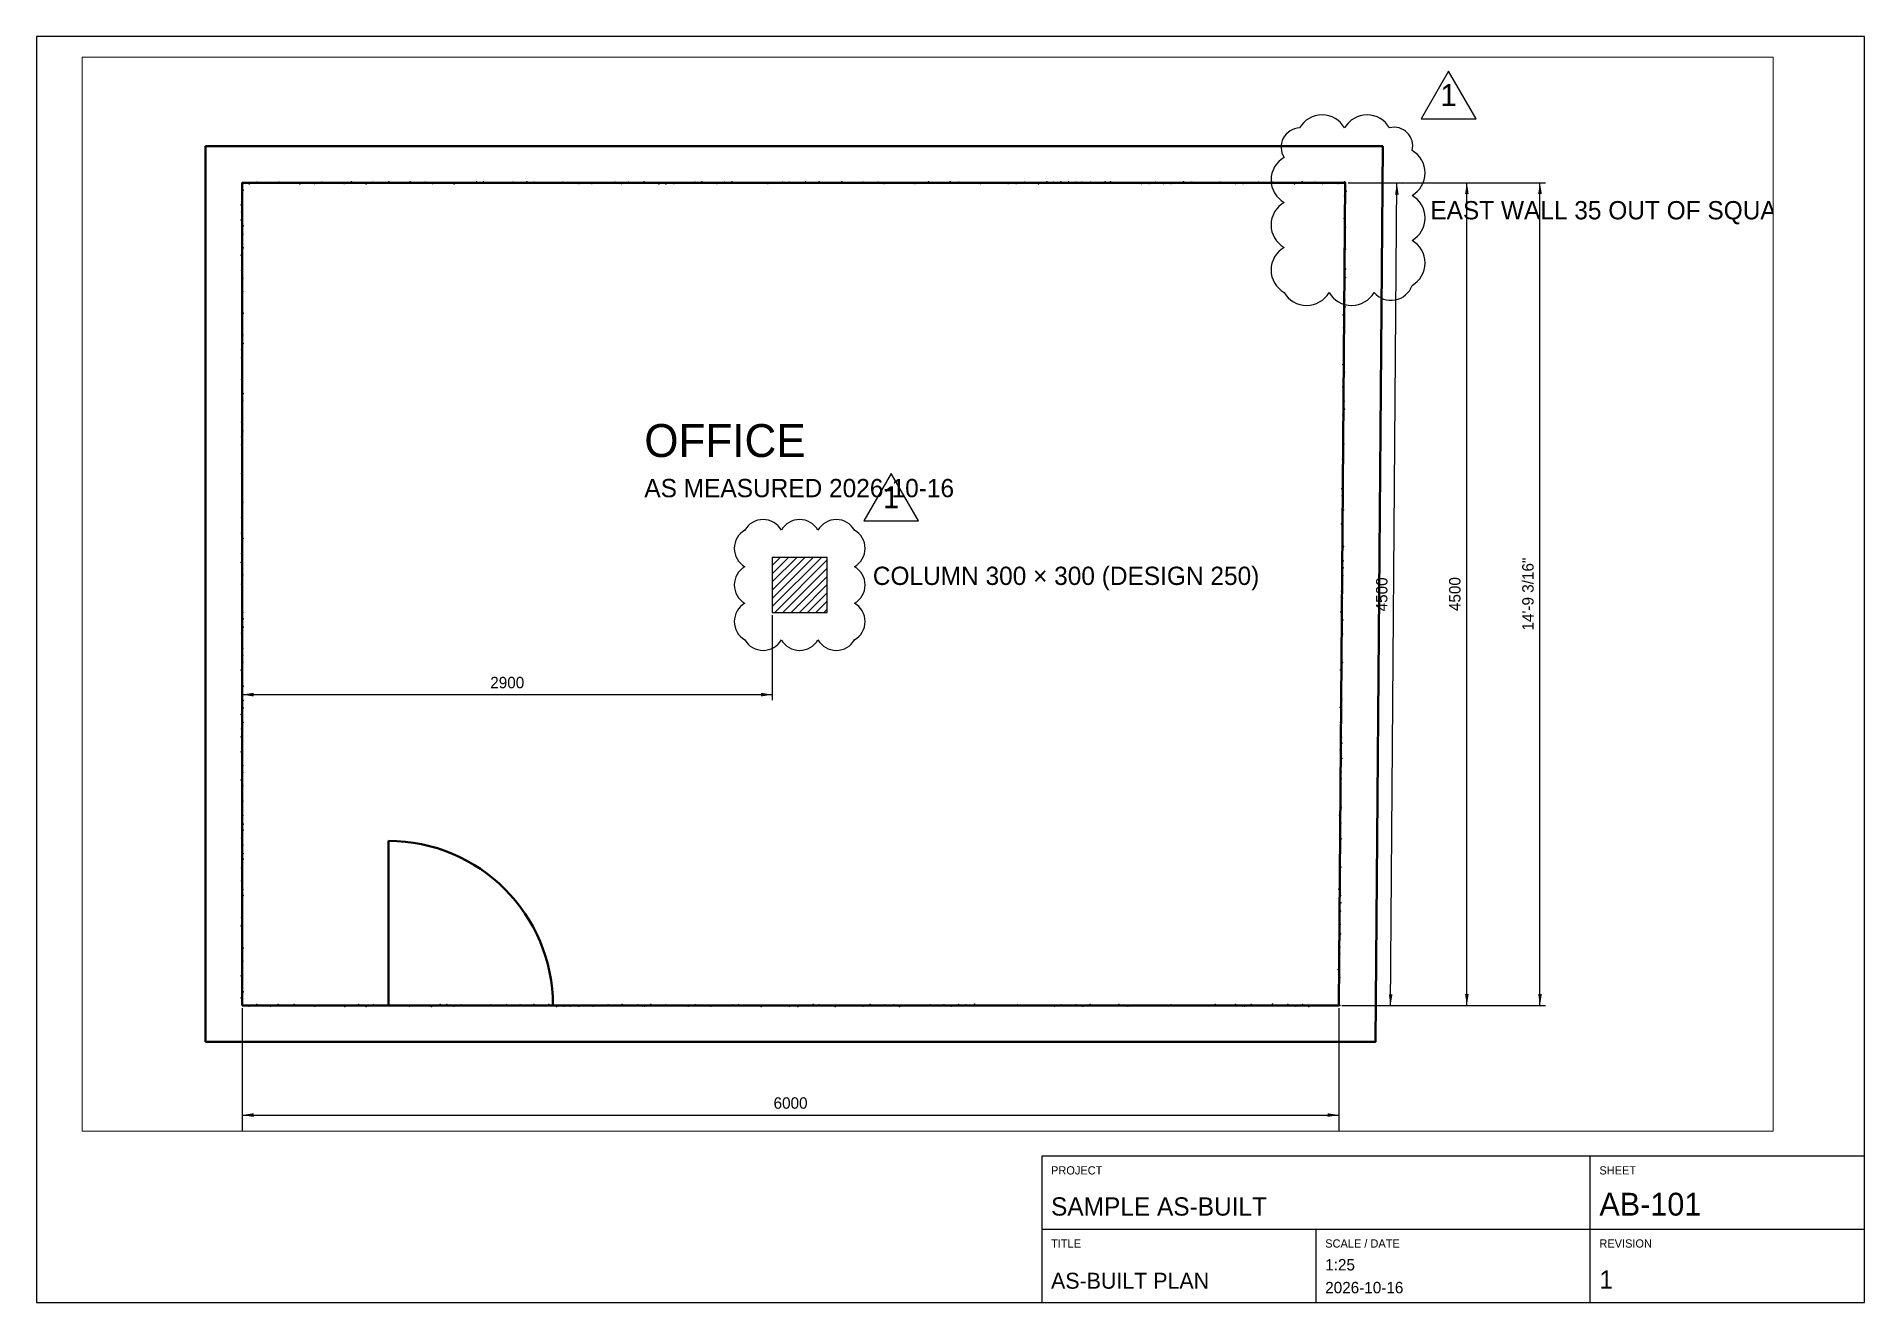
# Paper-space layout 'AB-101 AS-BUILT PLAN' of a CAD drawing. Header units: millimetres. Extents: x 10 to 410, y 10 to 287.
# The model-space entities are those that its viewports show. They can reach past a viewport. Long polylines and large blocks are cut down to what shows.
import ezdxf
from ezdxf.enums import TextEntityAlignment as Align

# ---------------------------------------------------------------- set-up
doc = ezdxf.new("R2010")
doc.units = ezdxf.units.MM
for name, color, linetype in [('AB-COLUMN', 4, 'Continuous'), ('AB-DIMS-FTIN', 30, 'Continuous'), ('AB-DIMS-MM', 1, 'Continuous'), ('AB-TEXT', 3, 'Continuous'), ('G-TTLB', 7, 'Continuous'), ('REV-1', 1, 'Continuous'), ('SCAN-SLICE', 8, 'Continuous')]:
    doc.layers.add(name, color=color, linetype=linetype)
doc.layers.add('AB-WALL', color=7, linetype='Continuous', lineweight=50)
doc.layers.add('Viewports', color=8, linetype='Continuous', plot=False)
doc.dimstyles.get("Standard").update_dxf_attribs({"dimscale": 25, "dimtxt": 2.5, "dimasz": 2.5, "dimexe": 1.25, "dimexo": 0.625, "dimtad": 1, "dimdec": 0, "dimdsep": 46, "dimtxsty": 'Standard', "dimcen": 0.09, "dimadec": 0, "dimazin": 0, "dimtfac": 1, "dimtofl": 0, "dimtmove": 0, "dimatfit": 3, "dimfxl": 1, "dimtolj": 1, "dimtzin": 0, "dimarcsym": 0})

# ---------------------------------------------------------------- blocks, each defined once
blk = doc.blocks.new('TB-A3')
for p, q in [((350, 10), (350, 42)), ((230, 26), (410, 26)), ((290, 10), (290, 26))]:
    blk.add_line(p, q)
for points in [[(10, 10), (410, 10), (410, 287), (10, 287)], [(230, 10), (410, 10), (410, 42), (230, 42)]]:
    blk.add_lwpolyline(points, close=True)
for s, p in [('PROJECT', (232, 38)), ('SHEET', (352, 38)), ('TITLE', (232, 22)), ('SCALE / DATE', (292, 22)), ('REVISION', (352, 22))]:
    blk.add_text(s, height=1.8).set_placement(p)
for tag, p, height in [('PROJECT', (232, 29), 4), ('SHEET', (352, 29), 5), ('TITLE', (232, 13), 3.5), ('SCALE', (292, 17), 2.5), ('REV', (352, 13), 4), ('DATE', (292, 12), 2.5)]:
    blk.add_attdef(tag, p, '', height=height)
blk = doc.blocks.new('*D1')
at = {"color": 0}
for p, q in [((0, -16), (0, -631)), ((6000, -16), (6000, -631)), ((0, -600), (6000, -600))]:
    blk.add_line(p, q, dxfattribs=at)
for points in [[(0, -600), (62, -610), (62, -590)], [(6000, -600), (5938, -590), (5938, -610)]]:
    blk.add_solid(points, dxfattribs=at)
blk.add_text('6000', height=62.5, dxfattribs=at).set_placement((3000, -584), align=Align.BOTTOM_CENTER)
blk = doc.blocks.new('*D2')
at = {"color": 0}
for p, q in [((6051, 4500), (6731, 4500)), ((6700, 0), (6700, 4500)), ((6016, 0), (6731, 0))]:
    blk.add_line(p, q, dxfattribs=at)
for points in [[(6700, 4500), (6690, 4438), (6710, 4438)], [(6700, 0), (6710, 62), (6690, 62)]]:
    blk.add_solid(points, dxfattribs=at)
blk.add_text('4500', height=62.5, rotation=90, dxfattribs=at).set_placement((6684, 2250), align=Align.BOTTOM_CENTER)
blk = doc.blocks.new('*D3')
at = {"color": 0}
for p, q in [((0, 2134), (0, 1669)), ((2900, 2134), (2900, 1669)), ((0, 1700), (2900, 1700))]:
    blk.add_line(p, q, dxfattribs=at)
for points in [[(0, 1700), (62, 1690), (62, 1710)], [(2900, 1700), (2838, 1710), (2838, 1690)]]:
    blk.add_solid(points, dxfattribs=at)
blk.add_text('2900', height=62.5, dxfattribs=at).set_placement((1450, 1716), align=Align.BOTTOM_CENTER)
blk = doc.blocks.new('*D4')
at = {"color": 0}
for p, q in [((0, -16), (0, -1031)), ((6000, -16), (6000, -1031)), ((0, -1000), (6000, -1000))]:
    blk.add_line(p, q, dxfattribs=at)
for points in [[(0, -1000), (62, -1010), (62, -990)], [(6000, -1000), (5938, -990), (5938, -1010)]]:
    blk.add_solid(points, dxfattribs=at)
blk.add_text('19\'-8 1/4"', height=62.5, dxfattribs=at).set_placement((3000, -984), align=Align.BOTTOM_CENTER)
blk = doc.blocks.new('*D5')
at = {"color": 0}
for p, q in [((6051, 4500), (7131, 4500)), ((7100, 0), (7100, 4500)), ((6016, 0), (7131, 0))]:
    blk.add_line(p, q, dxfattribs=at)
for points in [[(7100, 4500), (7090, 4438), (7110, 4438)], [(7100, 0), (7110, 62), (7090, 62)]]:
    blk.add_solid(points, dxfattribs=at)
blk.add_text('14\'-9 3/16"', height=62.5, rotation=90, dxfattribs=at).set_placement((7084, 2250), align=Align.BOTTOM_CENTER)
blk = doc.blocks.new('*D6')
at = {"color": 0}
for p, q in [((6051, 4500), (6349, 4498)), ((6282, -2), (6317, 4498)), ((6016, 0), (6314, -2))]:
    blk.add_line(p, q, dxfattribs=at)
for points in [[(6317, 4498), (6307, 4435), (6327, 4435)], [(6282, -2), (6293, 60), (6273, 60)]]:
    blk.add_solid(points, dxfattribs=at)
blk.add_text('4500', height=62.5, rotation=89.5544, dxfattribs=at).set_placement((6284, 2248), align=Align.BOTTOM_CENTER)

msp = doc.modelspace()

# ---------------------------------------------------------------- hatches: boundary and pattern name
at = {"layer": 'AB-COLUMN'}
h = msp.add_hatch(dxfattribs=at)
h.set_pattern_fill('ANSI31', color=256, scale=10, style=0)
h.paths.add_polyline_path([(2900, 2150), (3200, 2150), (3200, 2450), (2900, 2450)])

# ---------------------------------------------------------------- linework, layer by layer
msp.add_lwpolyline([(2900, 2150), (3200, 2150), (3200, 2450), (2900, 2450)], close=True, dxfattribs=at)
at = {"layer": 'AB-WALL'}
for points in [[(-200, -200), (6200, -200), (6240, 4700), (-200, 4700)], [(0, 0), (6000, 0), (6035, 4500), (0, 4500)]]:
    msp.add_lwpolyline(points, close=True, dxfattribs=at)
msp.add_lwpolyline([(800, 0), (800, 900)], dxfattribs=at)
msp.add_arc((800, 0), 900, 0, 90, dxfattribs=at)
at = {"layer": 'REV-1'}
for points in [[(6450, 4850), (6750, 4850), (6600, 5110)], [(3400, 2650), (3700, 2650), (3550, 2910)]]:
    msp.add_lwpolyline(points, close=True, dxfattribs=at)
for points in [[(5700, 3900, 0.5773502692), (5946.15385, 3900, 0.5773502692), (6192.30769, 3900, 0.5773502692), (6400, 3938.46154, 0.5773502692), (6400, 4184.61538, 0.5773502692), (6400, 4430.76923, 0.5773502692), (6400, 4676.92308, 0.5773502692), (6276.92308, 4800, 0.5773502692), (6030.76923, 4800, 0.5773502692), (5784.61538, 4800, 0.5773502692), (5700, 4638.46154, 0.5773502692), (5700, 4392.30769, 0.5773502692), (5700, 4146.15385, 0.5773502692)], [(2750, 2000, 0.5773502692), (2950, 2000, 0.5773502692), (3150, 2000, 0.5773502692), (3350, 2000, 0.5773502692), (3350, 2200, 0.5773502692), (3350, 2400, 0.5773502692), (3350, 2600, 0.5773502692), (3150, 2600, 0.5773502692), (2950, 2600, 0.5773502692), (2750, 2600, 0.5773502692), (2750, 2400, 0.5773502692), (2750, 2200, 0.5773502692)]]:
    msp.add_lwpolyline(points, format="xyb", close=True, dxfattribs=at)
at = {"layer": 'SCAN-SLICE'}
for p in [(80.16219, 4503.93162), (116.13301, 4500.77303), (202.0759, 4503.66441), (284.38461, 4501.98913), (354.00961, 4501.69083), (435.49473, 4502.79462), (482.79753, 4500.95228), (522.14233, 4501.00271), (598.47288, 4505.54554), (713.94157, 4503.57455), (760.34309, 4501.24471), (802.34944, 4505.04423), (918.36123, 4504.61984), (1000.28839, 4503.63242), (1203.29499, 4501.35722), (1282.68385, 4504.96073), (1319.55405, 4504.92265), (1353.97893, 4500.26549), (1441.95769, 4502.54055), (1480.08692, 4503.38232), (1557.13707, 4505.56892), (1596.31237, 4503.86007), (1636.17853, 4500.48587), (1682.00751, 4500.84134), (1753.25112, 4502.74126), (1873.13069, 4500.83189), (1999.08059, 4501.93294), (2039.58045, 4502.93487), (2113.76342, 4502.68194), (2198.75772, 4504.9752), (2395.97734, 4500.79197), (2477.27341, 4503.78318), (2514.16948, 4505.23589), (2558.19264, 4501.14315), (2638.32165, 4504.25265), (2677.82191, 4504.89482), (2756.37512, 4501.20182), (2803.63411, 4501.82659), (2916.67243, 4500.58414), (2956.7041, 4503.77266), (2993.076, 4503.88925), (3082.25178, 4505.41441), (3157.26423, 4504.91476), (3194.84262, 4500.07256), (3235.69915, 4502.39106), (3281.17708, 4504.5358), (3320.1392, 4500.8012), (3398.12734, 4504.32878), (3479.23402, 4504.21987), (3754.98638, 4504.59661), (3839.84171, 4500.64762), (3873.20268, 4504.84052), (3920.78814, 4503.41529), (4154.27503, 4500.75454), (4279.48753, 4503.74445), (4319.59501, 4502.20011), (4401.64379, 4505.84857), (4438.64343, 4503.43036), (4478.04779, 4504.65834), (4521.07417, 4504.96657), (4559.99843, 4503.17587), (4593.8113, 4504.025), (4641.6246, 4503.45195), (4720.99272, 4504.72485), (4750.72037, 4504.83161), (4835.61504, 4501.80792), (4870.30463, 4502.53846), (4997.07442, 4503.57429), (5149.9632, 4505.43983), (5194.45311, 4504.22305), (5350.24872, 4502.96191), (5559.96075, 4503.02238), (5636.26171, 4503.04582), (5799.62938, 4504.96736), (5833.56727, 4501.74784), (5870.18846, 4503.36181), (5952.81134, 4501.78906), (6031.14897, 4504.73228), (2.32213, 4417.30044), (4.05342, 4494.19633), (5.81463, 4458.79231), (39.01236, 4494.5164), (161.53747, 4497.83911), (236.92066, 4497.78652), (315.82859, 4495.01086), (395.80695, 4496.75885), (556.96067, 4495.45417), (640.20322, 4497.42954), (677.42915, 4494.6977), (841.15813, 4497.37667), (878.44127, 4497.37803), (960.96121, 4498.68731), (1040.47526, 4496.4896), (1077.03096, 4497.1039), (1113.12489, 4497.24526), (1159.65135, 4495.09062), (1239.36833, 4498.45976), (1396.27106, 4499.70742), (1514.8455, 4497.88538), (1723.94239, 4499.27073), (1795.27887, 4499.59374), (1841.39845, 4496.17405), (1913.64564, 4496.84393), (1964.36034, 4499.63261), (2074.80454, 4496.71313), (2159.84477, 4499.77177), (2235.18936, 4499.4675), (2278.96791, 4494.84973), (2317.63438, 4494.33919), (2362.20234, 4495.45848), (2436.67811, 4499.03562), (2596.43204, 4496.76581), (2715.72532, 4497.3227), (2842.46086, 4498.96413), (2876.31913, 4496.1354), (3032.10044, 4498.67046), (3113.1715, 4497.2873), (3354.18658, 4499.95436), (3437.69535, 4497.16809), (3511.98385, 4496.31178), (3557.72789, 4499.63628), (3601.91525, 4497.67425), (3634.9984, 4499.15249), (3679.80415, 4495.28804), (3721.26255, 4497.30387), (3795.32674, 4499.68337), (3953.80454, 4498.94675), (3995.41869, 4498.27646), (4039.84754, 4496.39634), (4082.48576, 4497.55819), (4114.64662, 4497.46497), (4190.90683, 4496.04128), (4234.12262, 4496.7394), (4356.98393, 4494.08434), (4675.82749, 4498.62517), (4800.66921, 4499.14849), (4920.34646, 4496.77118), (4961.04497, 4495.87395), (5039.62123, 4496.51491), (5080.96531, 4496.92782), (5110.63765, 4498.08986), (5232.38917, 4499.62096), (5279.23729, 4499.56364), (5317.04521, 4499.57855), (5394.89703, 4499.63426), (5434.11868, 4496.0569), (5475.78478, 4496.62394), (5515.48214, 4497.24504), (5597.9706, 4499.70597), (5675.58406, 4498.79191), (5709.32923, 4499.82831), (5756.97696, 4494.39592), (5910.7277, 4496.66077), (5995.05537, 4495.38916), (6029.9027, 4426.2226), (6040.4761, 4454.57414), (-5.56115, 4378.75399), (-3.30677, 4339.45389), (6029.06286, 4305.30333), (6031.9307, 4345.95618), (6035.29539, 4385.10126), (-5.56557, 4296.237), (2.79195, 4219.51198), (4.58897, 4264.62665), (6034.83625, 4224.31484), (6035.93008, 4256.58168), (-5.8694, 4103.59935), (-1.79548, 4177.79942), (5.57094, 4144.33012), (6029.51467, 4100.35834), (6031.89372, 4186.63723), (6035.81774, 4136.7295), (-3.51581, 4019.60536), (1.91405, 4056.04709), (6028.33339, 4064.19851), (6036.85527, 4027.64227), (0.61805, 3940.48166), (3.15749, 3905.10645), (4.26933, 3978.7412), (6030.18183, 3904.88624), (6031.40689, 3940.10674), (6035.9994, 3982.06789), (0.47854, 3867.05551), (1.36484, 3828.4602), (6031.61316, 3858.37368), (6034.61584, 3821.90751), (0.65057, 3704.20916), (2.30778, 3738.36888), (4.88328, 3787.36202), (6023.98619, 3777.39726), (6025.88751, 3706.65408), (6028.66043, 3746.4826), (2.60656, 3668.78486), (5.97398, 3621.00396), (6024.25748, 3667.02629), (6026.4445, 3627.60375), (-4.66588, 3586.02061), (-4.15131, 3542.30643), (-1.84928, 3501.00982), (6021.71348, 3505.43919), (6026.2495, 3584.38489), (6029.422, 3542.31649), (-3.60458, 3423.71889), (0.97501, 3466.05304), (6026.49448, 3420.91092), (6030.6446, 3459.80015), (1.33062, 3385.59808), (3.45391, 3311.26578), (5.77459, 3347.35527), (6021.34648, 3384.47858), (6025.64648, 3348.85327), (6028.83049, 3306.1655), (-2.65485, 3265.77493), (-0.01264, 3221.64052), (6020.97569, 3231.43154), (6029.85276, 3262.27339), (-4.01789, 3191.08067), (-3.53077, 3109.96782), (2.95228, 3143.08837), (6022.00343, 3180.36616), (6022.41904, 3150.38358), (6025.23865, 3109.34235), (-4.5686, 3065.89848), (-1.73248, 3022.64253), (6022.46289, 3027.74603), (6027.58383, 3071.2449), (-3.79389, 2910.50605), (-1.6152, 2949.66464), (2.36327, 2981.81802), (6018.6532, 2943.70868), (6020.21215, 2987.34413), (6023.9505, 2907.28271), (-1.05786, 2823.56743), (-0.56403, 2862.74718), (6016.62937, 2826.63207), (6021.02508, 2867.36181), (-2.76375, 2792.4865), (-0.84889, 2705.7411), (3.34048, 2752.10616), (6017.66821, 2787.04074), (6022.63233, 2748.29389), (6024.46278, 2710.91483), (-4.07485, 2669.74704), (-2.0419, 2626.26205), (6014.63376, 2633.77308), (6019.69374, 2667.62916), (-3.42345, 2583.98641), (0.63723, 2507.51472), (4.79013, 2553.64695), (6021.13943, 2548.86141), (6021.49991, 2584.4537), (6024.27352, 2509.70827), (-5.99014, 2423.30324), (-3.55987, 2472.55961), (6018.52571, 2468.70961), (6022.32814, 2431.71748), (-3.34674, 2304.82695), (0.58758, 2388.82524), (3.62072, 2355.35707), (6015.97206, 2308.66788), (6021.32769, 2351.78211), (6022.57777, 2393.2519), (-1.86701, 2232.2706), (-0.45027, 2274.90707), (6013.47674, 2266.3617), (6020.3592, 2228.33221), (0.74845, 2193.95022), (4.09394, 2148.67312), (5.25005, 2114.97103), (6011.2184, 2153.17619), (6016.02243, 2193.65575), (6020.84123, 2107.36501), (-4.13287, 2036.454), (5.92623, 2069.92647), (6016.75706, 2072.74793), (6018.77529, 2030.55972), (-2.84343, 1988.99464), (3.41075, 1915.38554), (4.0208, 1952.68644), (6012.37539, 1914.71283), (6015.82887, 1986.19268), (6015.89162, 1945.37997), (-5.58667, 1833.07475), (4.23634, 1877.39735), (6008.813, 1836.35115), (6019.62685, 1875.16251), (-0.12349, 1794.57138), (0.69084, 1708.71995), (5.07211, 1746.43468), (6012.08443, 1709.511), (6012.41134, 1756.70832), (6015.2337, 1793.11312), (4.55547, 1668.28444), (5.95218, 1627.25885), (6006.7782, 1630.36208), (6015.82548, 1674.79973), (-5.37152, 1591.14704), (-4.30767, 1513.67117), (5.82131, 1547.28184), (6009.20684, 1548.23106), (6010.05646, 1514.29093), (6011.91144, 1593.29232), (-5.55463, 1468.82171), (0.03423, 1433.87156), (6014.15353, 1467.85976), (6016.51138, 1433.60999), (-4.88671, 1387.8828), (1.87336, 1349.00979), (3.49672, 1311.6242), (6006.55845, 1398.14169), (6012.10577, 1310.6533), (6016.37961, 1351.01067), (-4.88256, 1231.3562), (3.84954, 1273.15642), (3.87661, 1200.46924), (6011.66771, 1275.99743), (6011.77467, 1239.57614), (0.53933, 1155.59213), (4.37289, 1117.24877), (6006.34107, 1149.99493), (6007.08421, 1110.45273), (6007.49921, 1196.20902), (2.35422, 1075.60567), (3.38225, 1038.39574), (6003.22704, 1038.8549), (6012.83958, 1080.25161), (-4.08935, 914.10733), (4.64673, 958.37435), (5.09417, 991.82454), (6004.64749, 953.43795), (6010.50913, 996.15045), (6012.47161, 911.85213), (2.78897, 875.91109), (4.63503, 831.62214), (5.90982, 800.21049), (6006.2893, 876.44974), (6008.06121, 832.924), (-3.54633, 751.4799), (-0.33229, 716.48413), (6004.59475, 793.34848), (6005.61822, 719.94272), (6010.08681, 756.75953), (-3.38427, 680.71255), (3.60689, 633.64029), (4.45393, 601.87582), (6000.06952, 635.5308), (6004.16234, 677.62239), (6009.114, 600.33312), (-1.45792, 552.17842), (-0.73207, 512.95322), (6009.05429, 514.85648), (6009.94291, 561.01265), (-5.55491, 435.17941), (-4.32696, 480.99711), (6002.02431, 480.66735), (6007.15884, 442.13862), (-0.77511, 395.60641), (0.38904, 362.92773), (5.5838, 312.78857), (5999.54177, 353.45528), (6005.1021, 317.90281), (6007.74808, 392.32587), (0.72689, 280.66274), (4.04391, 242.41839), (6001.69795, 235.10042), (6004.66658, 282.49336), (-5.78864, 162.15967), (-0.79477, 194.75847), (0.1606, 118.37225), (5996.38304, 195.99501), (6001.98969, 118.16818), (6005.07527, 153.37441), (-5.33395, 42.08807), (-1.16573, 4.07771), (4.74436, 74.18487), (79.75511, 5.26633), (196.17356, 5.16278), (283.43894, 4.83478), (316.39656, 0.36911), (357.10369, 0.20045), (441.28385, 1.93107), (474.07538, 1.17549), (514.24761, 0.10911), (599.7382, 1.65051), (636.04784, 5.16857), (717.95523, 3.86344), (764.75245, 1.29887), (800.50602, 4.15835), (1083.88049, 5.39498), (1119.25303, 5.27239), (1197.87406, 2.39401), (1237.99683, 2.05278), (1274.65253, 0.132), (1325.14345, 0.97381), (1360.54323, 3.20918), (1397.15607, 0.32584), (1445.36041, 3.82135), (1485.64013, 0.68935), (1521.55333, 3.01335), (1594.94619, 5.62503), (1676.68669, 4.13903), (2002.59246, 3.40877), (2037.40577, 0.20786), (2078.686, 5.33861), (2114.80522, 0.85669), (2163.97861, 2.27004), (2235.84999, 5.53455), (2275.55612, 0.25797), (2316.96612, 3.94539), (2401.96085, 2.10123), (2478.47083, 2.75557), (2517.17393, 1.12105), (2683.62706, 3.49705), (2715.02413, 3.08493), (2958.86624, 1.92391), (3123.57843, 5.55149), (3156.90102, 2.68839), (3317.23774, 1.32361), (3362.25369, 1.18987), (3436.07446, 4.28908), (3516.13938, 2.54305), (3564.12225, 2.70828), (3635.51214, 1.07426), (3681.61676, 1.27227), (3763.12839, 2.21151), (3838.84949, 2.73327), (3918.50663, 5.68067), (3958.46611, 3.67173), (4005.9007, 5.84625), (4041.63375, 0.24061), (4079.2678, 1.03158), (4117.56945, 1.27873), (4205.93728, 0.8167), (4241.17389, 2.53762), (4284.01945, 0.65575), (4317.78663, 0.35665), (4481.20447, 3.11224), (4525.92466, 1.01394), (4560.27485, 2.71878), (4639.0952, 5.39335), (4685.03546, 0.79131), (4762.2016, 0.49099), (4796.79705, 4.79126), (5081.45096, 3.0567), (5236.50159, 0.72542), (5323.60282, 4.67651), (5398.85258, 1.17807), (5434.3099, 5.39173), (5520.69391, 5.23804), (5636.29758, 5.88768), (5682.08031, 1.50629), (5721.32241, 4.21979), (5800.82194, 4.87073), (5996.8995, 75.20306), (5999.06188, 40.60072), (37.06178, -4.19177), (116.21313, -3.09031), (154.94925, -5.05019), (237.37381, -2.24663), (397.34688, -4.33514), (561.46886, -5.9588), (679.08659, -5.80991), (834.74576, -2.03591), (883.66611, -0.41295), (915.23086, -5.06689), (954.60637, -2.43646), (996.89076, -1.54416), (1036.40112, -5.41155), (1158.03144, -4.55259), (1561.45109, -0.68957), (1640.77972, -0.46412), (1719.18869, -5.45537), (1761.7876, -4.54228), (1795.16421, -4.78532), (1841.52623, -3.93965), (1882.79956, -2.96917), (1919.20801, -4.65927), (1961.61431, -2.38775), (2200.47392, -4.00939), (2362.13284, -2.29018), (2439.73945, -3.47096), (2564.03926, -4.57712), (2600.80944, -0.0305), (2639.40793, -0.42888), (2758.17543, -2.67414), (2798.6375, -1.762), (2839.67012, -5.78418), (2874.23619, -1.46879), (2915.59069, -0.08401), (2994.19982, -4.79009), (3039.60115, -5.55963), (3076.35077, -2.28693), (3194.70396, -2.90416), (3243.86594, -5.79433), (3275.89248, -1.00385), (3397.51315, -4.19928), (3483.89814, -0.01482), (3595.20187, -5.33031), (3725.94551, -0.40172), (3799.057, -1.20345), (3878.41311, -4.59063), (4157.53186, -3.26307), (4364.70005, -2.87727), (4397.34369, -0.3917), (4444.03592, -4.48548), (4598.53311, -4.29548), (4719.23851, -1.02323), (4845.39067, -4.32031), (4876.69186, -0.76906), (4920.71657, -3.18335), (4957.91923, -2.41375), (5005.52696, -0.1636), (5040.26388, -2.53274), (5115.20223, -0.34278), (5157.01191, -1.6815), (5204.82328, -0.78895), (5283.23176, -0.43025), (5365.40896, -1.93265), (5482.72594, -3.95622), (5556.46526, -3.08976), (5602.93398, -3.11603), (5763.4347, -4.49852), (5835.3998, -5.71381), (5874.78809, -1.26905), (5925.22828, -2.47528), (5954.99992, -1.31998), (6004.68523, -0.14673)]:
    msp.add_point(p, dxfattribs=at)

# ---------------------------------------------------------------- texts
at = {"layer": 'AB-TEXT'}
for s, height, p in [('EAST WALL 35 OUT OF SQUARE', 100, (6500, 4300)), ('OFFICE', 180, (2200, 3000)), ('AS MEASURED 2026-10-16', 100, (2200, 2780)), ('COLUMN 300 × 300 (DESIGN 250)', 100, (3450, 2300))]:
    msp.add_text(s, height=height, dxfattribs=at).set_placement(p)
at = {"layer": 'REV-1'}
for p in [(6600, 4920), (3550, 2720)]:
    msp.add_text('1', height=120, dxfattribs=at).set_placement(p, align=Align.CENTER)

# ---------------------------------------------------------------- dimensions: what is measured, and where the dimension line sits
at = {"layer": 'AB-DIMS-FTIN'}
dim = msp.add_linear_dim(base=(7100, 4500), p1=(6000, 0), p2=(6035, 4500), angle=90, dimstyle='Standard', override={"dimscale": 25, "dimtxt": 2.5, "dimasz": 2.5, "dimexe": 1.25, "dimexo": 0.625, "dimgap": 0.625, "dimtad": 1, "dimjust": 0, "dimtih": 0, "dimtoh": 0, "dimdec": 4, "dimlfac": 0.03937, "dimrnd": 0, "dimzin": 8, "dimdsep": 46, "dimlunit": 4, "dimsah": 0, "dimtsz": 0, "dimse1": 0, "dimse2": 0, "dimsd1": 0, "dimsd2": 0, "dimclrd": 0, "dimclre": 0, "dimclrt": 0, "dimaunit": 0, "dimadec": 0, "dimazin": 0, "dimtol": 0, "dimlim": 0, "dimtp": 0, "dimtm": 0, "dimtfac": 1, "dimtdec": 2, "dimtix": 0, "dimtofl": 0, "dimtmove": 0, "dimatfit": 3, "dimtfill": 0, "dimtfillclr": 0, "dimtolj": 1, "dimtzin": 0, "dimlwd": 65534, "dimlwe": 65534}, dxfattribs=at)
dim.commit()
dim.dimension.update_dxf_attribs({"geometry": '*D5', "text_midpoint": (7084.375, 2250), "dimtype": 160})
dim = msp.add_linear_dim(base=(6000, -1000), p1=(0, 0), p2=(6000, 0), dimstyle='Standard', override={"dimscale": 25, "dimtxt": 2.5, "dimasz": 2.5, "dimexe": 1.25, "dimexo": 0.625, "dimgap": 0.625, "dimtad": 1, "dimjust": 0, "dimtih": 0, "dimtoh": 0, "dimdec": 4, "dimlfac": 0.03937, "dimrnd": 0, "dimzin": 8, "dimdsep": 46, "dimlunit": 4, "dimsah": 0, "dimtsz": 0, "dimse1": 0, "dimse2": 0, "dimsd1": 0, "dimsd2": 0, "dimclrd": 0, "dimclre": 0, "dimclrt": 0, "dimaunit": 0, "dimadec": 0, "dimazin": 0, "dimtol": 0, "dimlim": 0, "dimtp": 0, "dimtm": 0, "dimtfac": 1, "dimtdec": 2, "dimtix": 0, "dimtofl": 0, "dimtmove": 0, "dimatfit": 3, "dimtfill": 0, "dimtfillclr": 0, "dimtolj": 1, "dimtzin": 0, "dimlwd": 65534, "dimlwe": 65534}, dxfattribs=at)
dim.commit()
dim.dimension.update_dxf_attribs({"geometry": '*D4', "text_midpoint": (3000, -984.375), "dimtype": 160})
at = {"layer": 'AB-DIMS-MM'}
for base, angle, picture, middle, dimtype in [((6700, 4500), 90, '*D2', (6684.375, 2250), 160), ((6317.48291, 4497.80291), 89.554375145, '*D6', (6284.35838, 2247.92443), 161)]:
    dim = msp.add_linear_dim(base=base, p1=(6000, 0), p2=(6035, 4500), angle=angle, dimstyle='Standard', override={"dimscale": 25, "dimtxt": 2.5, "dimasz": 2.5, "dimexe": 1.25, "dimexo": 0.625, "dimgap": 0.625, "dimtad": 1, "dimjust": 0, "dimtih": 0, "dimtoh": 0, "dimdec": 0, "dimlfac": 1, "dimrnd": 0, "dimzin": 8, "dimdsep": 46, "dimlunit": 2, "dimsah": 0, "dimtsz": 0, "dimse1": 0, "dimse2": 0, "dimsd1": 0, "dimsd2": 0, "dimclrd": 0, "dimclre": 0, "dimclrt": 0, "dimaunit": 0, "dimadec": 0, "dimazin": 0, "dimtol": 0, "dimlim": 0, "dimtp": 0, "dimtm": 0, "dimtfac": 1, "dimtdec": 2, "dimtix": 0, "dimtofl": 0, "dimtmove": 0, "dimatfit": 3, "dimtfill": 0, "dimtfillclr": 0, "dimtolj": 1, "dimtzin": 0, "dimlwd": 65534, "dimlwe": 65534}, dxfattribs=at)
    dim.commit()
    dim.dimension.update_dxf_attribs({"geometry": picture, "text_midpoint": middle, "dimtype": dimtype})
for base, p1, p2, picture, middle in [((2900, 1700), (0, 2150), (2900, 2150), '*D3', (1450, 1715.625)), ((6000, -600), (0, 0), (6000, 0), '*D1', (3000, -584.375))]:
    dim = msp.add_linear_dim(base=base, p1=p1, p2=p2, dimstyle='Standard', override={"dimscale": 25, "dimtxt": 2.5, "dimasz": 2.5, "dimexe": 1.25, "dimexo": 0.625, "dimgap": 0.625, "dimtad": 1, "dimjust": 0, "dimtih": 0, "dimtoh": 0, "dimdec": 0, "dimlfac": 1, "dimrnd": 0, "dimzin": 8, "dimdsep": 46, "dimlunit": 2, "dimsah": 0, "dimtsz": 0, "dimse1": 0, "dimse2": 0, "dimsd1": 0, "dimsd2": 0, "dimclrd": 0, "dimclre": 0, "dimclrt": 0, "dimaunit": 0, "dimadec": 0, "dimazin": 0, "dimtol": 0, "dimlim": 0, "dimtp": 0, "dimtm": 0, "dimtfac": 1, "dimtdec": 2, "dimtix": 0, "dimtofl": 0, "dimtmove": 0, "dimatfit": 3, "dimtfill": 0, "dimtfillclr": 0, "dimtolj": 1, "dimtzin": 0, "dimlwd": 65534, "dimlwe": 65534}, dxfattribs=at)
    dim.commit()
    dim.dimension.update_dxf_attribs({"geometry": picture, "text_midpoint": middle, "dimtype": 160})

psp = doc.layouts.new('AB-101 AS-BUILT PLAN')

# ---------------------------------------------------------------- block references
at = {"layer": 'G-TTLB'}
psp.add_blockref('TB-A3', (0, 0), dxfattribs=at).add_auto_attribs({'PROJECT': 'SAMPLE AS-BUILT', 'TITLE': 'AS-BUILT PLAN', 'SCALE': '1:25', 'DATE': '2026-10-16', 'SHEET': 'AB-101', 'REV': '1'})

# ---------------------------------------------------------------- viewports
at = {"layer": 'Viewports'}
psp.add_viewport(center=(205, 165), size=(370, 235), view_center_point=(3750, 2250), view_height=5875, dxfattribs=at)

doc.saveas('drawing.dxf')
